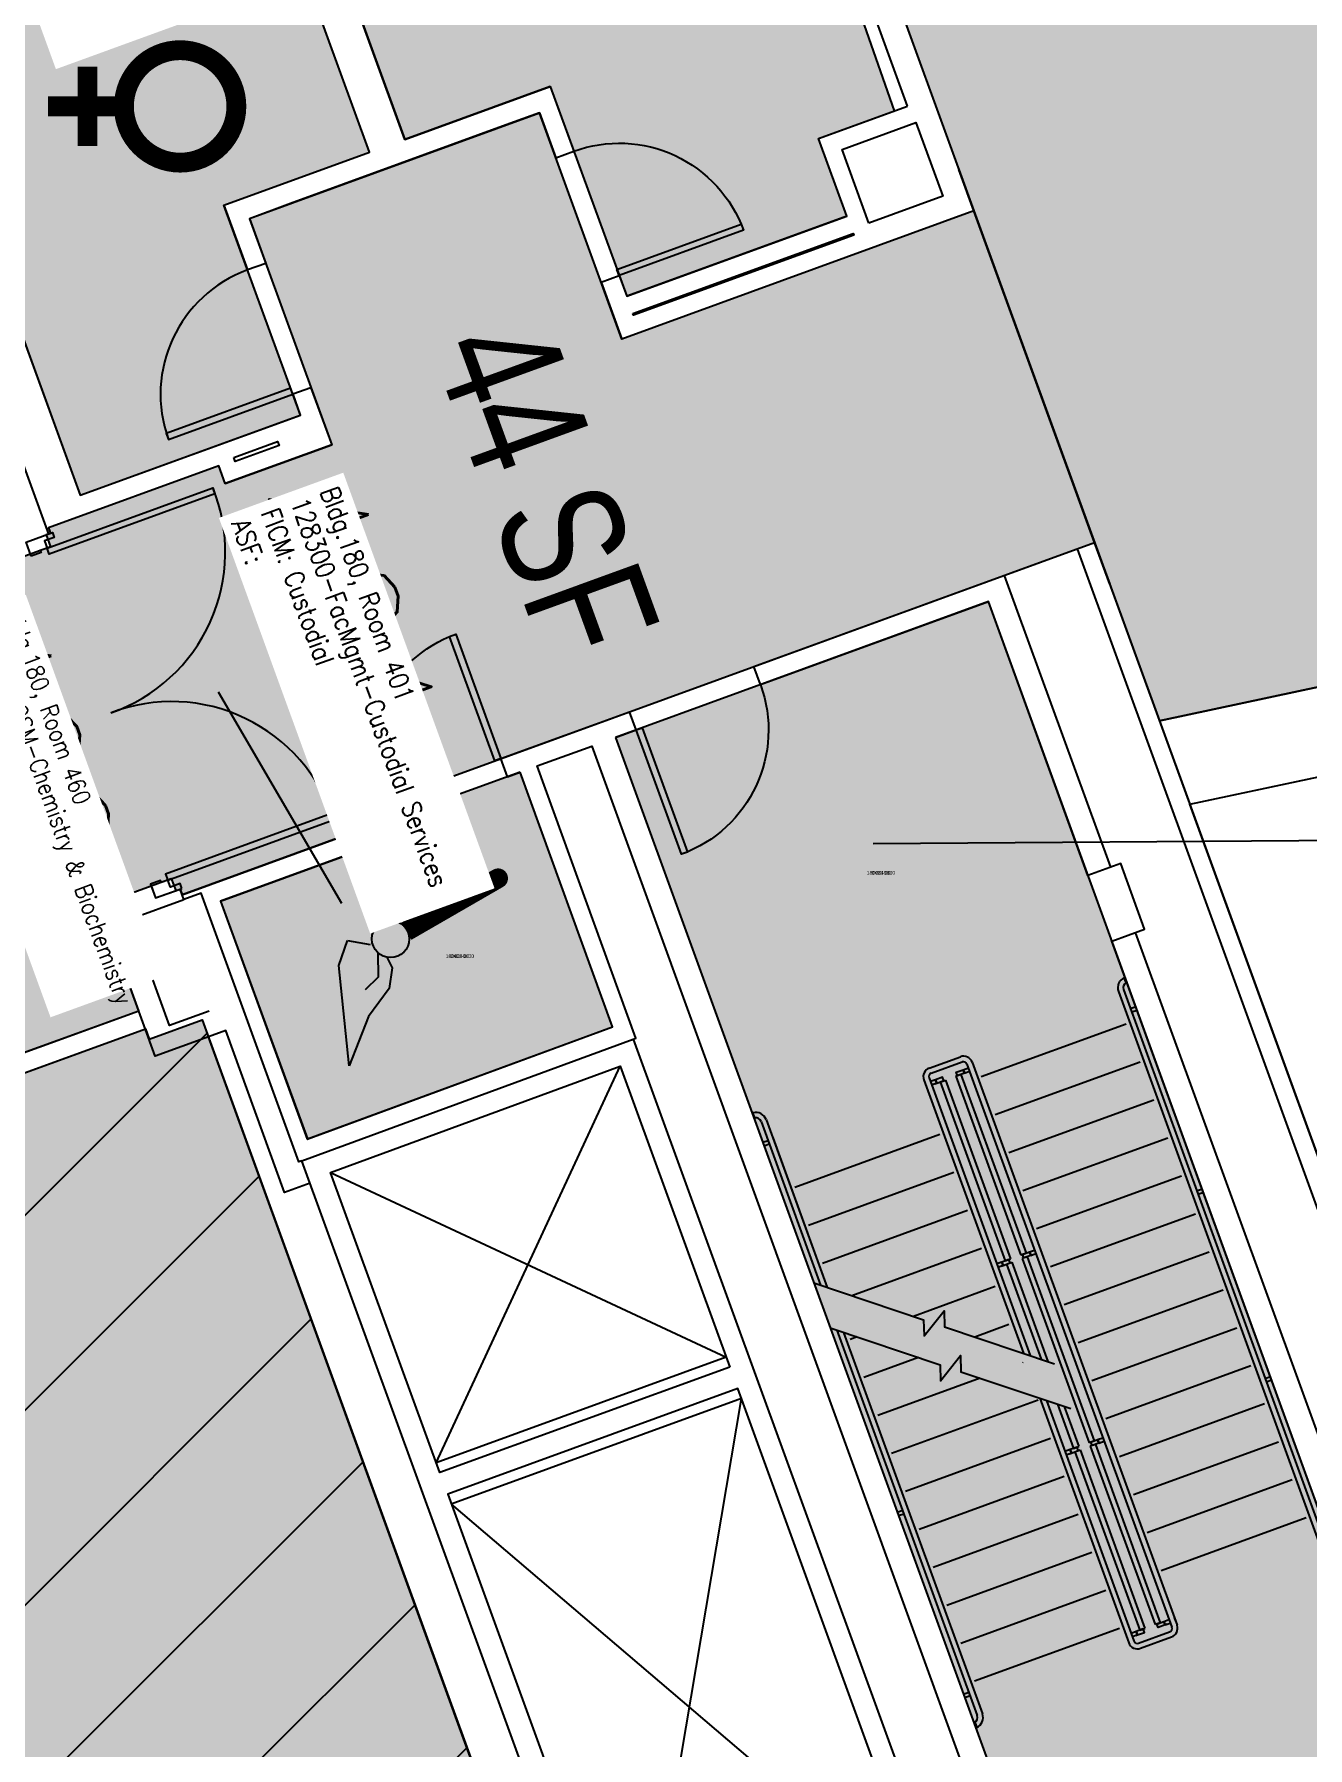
# Model space of a CAD drawing. Header units: inches. Extents: x 69211986 to 69217824, y 27675426 to 27678928.
# Drawn here: x 69214675.6 to 69215022.1, y 27677485 to 27677951.2 of the extents above; entities that cross this region are included whole.
import ezdxf
from ezdxf.enums import TextEntityAlignment as Align

# ---------------------------------------------------------------- set-up
doc = ezdxf.new("R2010")
doc.units = ezdxf.units.IN
doc.header["$LTSCALE"] = 0.25
doc.header["$MEASUREMENT"] = 0
doc.layers.get('0').update_dxf_attribs({"linetype": 'CONTINUOUS'})
for name, color, linetype in [('A-DOOR', 2, 'CONTINUOUS'), ('A-FLOR', 3, 'CONTINUOUS'), ('A-GLAZ', 1, 'CONTINUOUS'), ('A-IDEN-ICON', 4, 'CONTINUOUS'), ('A-IDEN-RNUM', 7, 'CONTINUOUS'), ('A-IDEN-SNUM', 4, 'CONTINUOUS'), ('A-IDEN-VNUM', 4, 'CONTINUOUS'), ('A-WALL', 5, 'CONTINUOUS'), ('AREA-ASSIGN', 7, 'CONTINUOUS'), ('AREA-GROSS', 1, 'CONTINUOUS'), ('AREA-TEXT', 3, 'CONTINUOUS'), ('Rooms-Capacity', 4, 'CONTINUOUS'), ('Rooms-Category-Color', 7, 'CONTINUOUS'), ('Rooms-College-Color', 7, 'CONTINUOUS'), ('Rooms-Department-Color', 7, 'CONTINUOUS'), ('Rooms-Division-Color', 7, 'CONTINUOUS'), ('Rooms-Information', 7, 'CONTINUOUS')]:
    doc.layers.add(name, color=color, linetype=linetype)
doc.styles.add('CP_AREA', font='arial.ttf', dxfattribs={"height": 15})
doc.styles.add('CP_ROOMSNUMBER', font='arial.ttf', dxfattribs={"height": 1})
doc.styles.add('ROOMVNUMBER', font='simplex.shx', dxfattribs={"width": 0.85})

# ---------------------------------------------------------------- blocks, each defined once
blk = doc.blocks.new('Z08D36')
at = {"linetype": 'Continuous', "lineweight": -3}
blk.add_lwpolyline([(-18, 0), (-16.25, 0), (-16.25, 36), (-18, 36)], close=True, dxfattribs=at)
blk.add_arc((-18, 0), 36, 0, 90)
blk = doc.blocks.new('door-30')
blk.add_lwpolyline([(0, 0), (1.75, 0), (1.75, 36), (0, 36)], close=True)
blk.add_arc((0, 0), 36, 0, 90)
blk = doc.blocks.new('CPWOMEN')
at = {"const_width": 0.015}
blk.add_lwpolyline([(-0.0375, 0, 1), (0.0475, 0, 1)], format="xyb", close=True, dxfattribs=at)
for points in [[(0.005, -0.04), (0.005, -0.1)], [(-0.025, -0.07), (0.035, -0.07)]]:
    blk.add_lwpolyline(points, dxfattribs=at)
blk = doc.blocks.new('CPCUST')
for p, q in [((0.0297, -0.0341), (0.0376, -0.0302)), ((0.0376, -0.0302), (0.0533, -0.0324)), ((0.0533, -0.0324), (0.0745, -0.0479)), ((0.0171, -0.0639), (0.02, -0.0466)), ((0.0262, -0.0408), (0.0446, -0.0406)), ((0.0446, -0.0406), (0.0543, -0.0505)), ((0.0745, -0.0479), (0.1117, -0.0625)), ((0.0358, -0.0705), (0.0171, -0.0639)), ((0.1117, -0.0625), (0.0358, -0.0705))]:
    blk.add_line(p, q)
at = {"const_width": 0.015}
blk.add_lwpolyline([(-0.03, 0.05), (0.01, -0.0193)], dxfattribs=at)
at = {"const_width": 0.0075}
blk.add_lwpolyline([(-0.0332, 0.0481, 1), (-0.0268, 0.0519, 1)], format="xyb", close=True, dxfattribs=at)
blk.add_circle((0.0158, -0.0313), 0.0141)

msp = doc.modelspace()

# ---------------------------------------------------------------- hatches: boundary and pattern name
at = {"layer": 'Rooms-Capacity'}
h = msp.add_hatch(dxfattribs=at)
h.set_pattern_fill('ANSI31', color=256, scale=300, style=0)
h.set_pattern_definition([(45, (0, 0), (-26.516504294, 26.516504294), [])])
h.paths.add_polyline_path([(69214721.27, 27677683.07), (69214823.23, 27677402.92), (69214808.79, 27677397.66), (69214819.56, 27677368.06), (69214753.96, 27677344.18), (69214751.91, 27677349.82), (69214612.48, 27677299.07), (69214614.53, 27677293.43), (69214584.64, 27677282.55), (69214582.93, 27677281.93), (69214514.92, 27677257.18), (69214513.22, 27677256.56), (69214498.19, 27677251.09), (69214487.41, 27677280.69), (69214453.58, 27677268.38), (69214464.36, 27677238.78), (69214415.49, 27677220.99), (69214413.85, 27677220.39), (69214379.61, 27677207.93), (69214377.9, 27677207.31), (69214365.34, 27677202.73), (69214251.57, 27677515.3), (69214384.42, 27677563.66), (69214373.91, 27677592.55), (69214605.77, 27677676.94), (69214616.29, 27677648.05), (69214705.8, 27677680.63), (69214706.82, 27677677.81)])
at = {"layer": 'Rooms-Category-Color', "true_color": 0xadadad}
for points in [[(69215315.72, 27678365.72), (69215160.76, 27678365.72), (69215158.12, 27678346.93), (69215098.06, 27678346.82), (69215098.06, 27678364.82), (69214987.43, 27678364.82), (69214987.43, 27678346.84), (69214843.43, 27678346.84), (69214843.43, 27678370.84), (69214741.6, 27678370.84), (69214766.93, 27678251.19), (69214800.2, 27678263.3), (69214931.28, 27677903.17), (69214981.78, 27677764.42), (69215041.28, 27677777.12), (69215045.02, 27677759.52), (69215286.35, 27677810.81), (69215282.61, 27677828.42), (69215376.51, 27677848.38), (69215381.5, 27677824.9), (69215520.63, 27677854.51), (69215499.14, 27677955.59), (69215315.72, 27677955.59), (69215315.72, 27677988.34), (69215337.22, 27677988.34), (69215337.22, 27678174.34), (69215315.72, 27678174.34)], [(69214780.05, 27678222.18), (69214687.02, 27678188.32), (69214752.69, 27678007.9), (69214809.08, 27678028.42), (69214811.21, 27678022.55), (69214748.37, 27677999.67), (69214776.42, 27677922.62), (69214816, 27677937.02), (69214836.78, 27677879.94), (69214896.69, 27677901.74), (69214888.99, 27677922.88), (69214909.66, 27677930.41), (69214808.14, 27678220.3), (69214783.94, 27678211.5)], [(69214554.66, 27678128.04), (69214616.44, 27677958.3), (69214637.11, 27677965.83), (69214688.07, 27677825.82), (69214747.98, 27677847.62), (69214727.2, 27677904.7), (69214766.78, 27677919.1), (69214738.74, 27677996.17), (69214675.9, 27677973.29), (69214673.76, 27677979.17), (69214730.14, 27677999.69), (69214664.47, 27678180.11), (69214571.44, 27678146.25), (69214575.35, 27678135.58)], [(69214715.24, 27677718.65), (69214715.79, 27677717.12), (69214762.1, 27677733.98), (69214760.35, 27677738.79), (69214964.12, 27677812.96), (69214968.23, 27677801.63), (69214964.12, 27677812.96), (69214931.28, 27677903.16), (69214927.18, 27677914.44), (69214931.28, 27677903.16), (69214835.44, 27677868.27), (69214813.03, 27677929.82), (69214803.99, 27677926.53), (69214745.26, 27677905.15), (69214734.15, 27677900.95), (69214756.5, 27677839.55), (69214727.52, 27677829), (69214725.76, 27677833.82), (69214679.45, 27677816.96), (69214680.01, 27677815.44), (69214678.83, 27677815.01), (69214680.03, 27677811.72), (69214556.7, 27677766.83), (69214546.18, 27677795.72), (69214463.49, 27677765.63), (69214474, 27677736.73), (69214231.44, 27677648.45), (69214220.93, 27677677.34), (69214048.4, 27677614.55), (69214058.92, 27677585.65), (69213859.68, 27677513.14), (69213849.16, 27677542.03), (69213693.19, 27677485.26), (69213703.71, 27677456.37), (69213431.88, 27677357.43), (69213421.37, 27677386.33), (69213338.67, 27677356.23), (69213349.19, 27677327.33), (69213062.23, 27677222.89), (69213051.71, 27677251.79), (69212967.14, 27677221), (69212977.66, 27677192.11), (69212825.84, 27677136.85), (69212858.67, 27677046.64), (69213055.25, 27677118.19), (69213065.76, 27677089.29), (69213148.46, 27677119.39), (69213137.94, 27677148.28), (69213306.5, 27677209.63), (69213317.01, 27677180.74), (69213401.59, 27677211.52), (69213391.07, 27677240.42), (69213528.85, 27677290.56), (69213539.37, 27677261.67), (69213598.92, 27677283.34), (69213638.39, 27677297.71), (69213627.87, 27677326.6), (69213900.38, 27677425.79), (69213910.9, 27677396.89), (69213995.47, 27677427.68), (69213984.95, 27677456.57), (69214141.53, 27677513.56), (69214152.05, 27677484.66), (69214348.8, 27677556.28), (69214338.28, 27677585.17), (69214610.79, 27677684.36), (69214621.31, 27677655.46), (69214704, 27677685.56), (69214693.48, 27677714.45), (69214712.86, 27677721.51), (69214714.06, 27677718.22)], [(69214833.72, 27677759.89), (69214946.1, 27677450.97), (69215047.58, 27677487.9), (69214935.2, 27677796.84)], [(69214807.75, 27677750.45), (69214767.08, 27677735.65), (69214768.83, 27677730.84), (69214726.28, 27677715.35), (69214749.88, 27677650.66), (69214832.89, 27677681.13), (69214807.75, 27677750.45)]]:
    msp.add_hatch(color=253, dxfattribs=at).paths.add_polyline_path(points)
at = {"layer": 'Rooms-Category-Color', "true_color": 0xe3f498}
msp.add_hatch(color=61, dxfattribs=at).paths.add_polyline_path([(69214721.27, 27677683.07), (69214823.23, 27677402.92), (69214808.79, 27677397.66), (69214819.56, 27677368.06), (69214753.96, 27677344.18), (69214751.91, 27677349.82), (69214612.48, 27677299.07), (69214614.53, 27677293.43), (69214584.64, 27677282.55), (69214582.93, 27677281.93), (69214514.92, 27677257.18), (69214513.22, 27677256.56), (69214498.19, 27677251.09), (69214487.41, 27677280.69), (69214453.58, 27677268.38), (69214464.36, 27677238.78), (69214415.49, 27677220.99), (69214413.85, 27677220.39), (69214379.61, 27677207.93), (69214377.9, 27677207.31), (69214365.34, 27677202.73), (69214251.57, 27677515.3), (69214384.42, 27677563.66), (69214373.91, 27677592.55), (69214605.77, 27677676.94), (69214616.29, 27677648.05), (69214705.8, 27677680.63), (69214706.82, 27677677.81)])
at = {"layer": 'Rooms-College-Color', "true_color": 0xadadad}
for points in [[(69215315.72, 27678365.72), (69215160.76, 27678365.72), (69215158.12, 27678346.93), (69215098.06, 27678346.82), (69215098.06, 27678364.82), (69214987.43, 27678364.82), (69214987.43, 27678346.84), (69214843.43, 27678346.84), (69214843.43, 27678370.84), (69214741.6, 27678370.84), (69214766.93, 27678251.19), (69214800.2, 27678263.3), (69214931.28, 27677903.17), (69214981.78, 27677764.42), (69215041.28, 27677777.12), (69215045.02, 27677759.52), (69215286.35, 27677810.81), (69215282.61, 27677828.42), (69215376.51, 27677848.38), (69215381.5, 27677824.9), (69215520.63, 27677854.51), (69215499.14, 27677955.59), (69215315.72, 27677955.59), (69215315.72, 27677988.34), (69215337.22, 27677988.34), (69215337.22, 27678174.34), (69215315.72, 27678174.34)], [(69214780.05, 27678222.18), (69214687.02, 27678188.32), (69214752.69, 27678007.9), (69214809.08, 27678028.42), (69214811.21, 27678022.55), (69214748.37, 27677999.67), (69214776.42, 27677922.62), (69214816, 27677937.02), (69214836.78, 27677879.94), (69214896.69, 27677901.74), (69214888.99, 27677922.88), (69214909.66, 27677930.41), (69214808.14, 27678220.3), (69214783.94, 27678211.5)], [(69214554.66, 27678128.04), (69214616.44, 27677958.3), (69214637.11, 27677965.83), (69214688.07, 27677825.82), (69214747.98, 27677847.62), (69214727.2, 27677904.7), (69214766.78, 27677919.1), (69214738.74, 27677996.17), (69214675.9, 27677973.29), (69214673.76, 27677979.17), (69214730.14, 27677999.69), (69214664.47, 27678180.11), (69214571.44, 27678146.25), (69214575.35, 27678135.58)], [(69214715.24, 27677718.65), (69214715.79, 27677717.12), (69214762.1, 27677733.98), (69214760.35, 27677738.79), (69214964.12, 27677812.96), (69214968.23, 27677801.63), (69214964.12, 27677812.96), (69214931.28, 27677903.16), (69214927.18, 27677914.44), (69214931.28, 27677903.16), (69214835.44, 27677868.27), (69214813.03, 27677929.82), (69214803.99, 27677926.53), (69214745.26, 27677905.15), (69214734.15, 27677900.95), (69214756.5, 27677839.55), (69214727.52, 27677829), (69214725.76, 27677833.82), (69214679.45, 27677816.96), (69214680.01, 27677815.44), (69214678.83, 27677815.01), (69214680.03, 27677811.72), (69214556.7, 27677766.83), (69214546.18, 27677795.72), (69214463.49, 27677765.63), (69214474, 27677736.73), (69214231.44, 27677648.45), (69214220.93, 27677677.34), (69214048.4, 27677614.55), (69214058.92, 27677585.65), (69213859.68, 27677513.14), (69213849.16, 27677542.03), (69213693.19, 27677485.26), (69213703.71, 27677456.37), (69213431.88, 27677357.43), (69213421.37, 27677386.33), (69213338.67, 27677356.23), (69213349.19, 27677327.33), (69213062.23, 27677222.89), (69213051.71, 27677251.79), (69212967.14, 27677221), (69212977.66, 27677192.11), (69212825.84, 27677136.85), (69212858.67, 27677046.64), (69213055.25, 27677118.19), (69213065.76, 27677089.29), (69213148.46, 27677119.39), (69213137.94, 27677148.28), (69213306.5, 27677209.63), (69213317.01, 27677180.74), (69213401.59, 27677211.52), (69213391.07, 27677240.42), (69213528.85, 27677290.56), (69213539.37, 27677261.67), (69213598.92, 27677283.34), (69213638.39, 27677297.71), (69213627.87, 27677326.6), (69213900.38, 27677425.79), (69213910.9, 27677396.89), (69213995.47, 27677427.68), (69213984.95, 27677456.57), (69214141.53, 27677513.56), (69214152.05, 27677484.66), (69214348.8, 27677556.28), (69214338.28, 27677585.17), (69214610.79, 27677684.36), (69214621.31, 27677655.46), (69214704, 27677685.56), (69214693.48, 27677714.45), (69214712.86, 27677721.51), (69214714.06, 27677718.22)], [(69214833.72, 27677759.89), (69214946.1, 27677450.97), (69215047.58, 27677487.9), (69214935.2, 27677796.84)], [(69214807.75, 27677750.45), (69214767.08, 27677735.65), (69214768.83, 27677730.84), (69214726.28, 27677715.35), (69214749.88, 27677650.66), (69214832.89, 27677681.13), (69214807.75, 27677750.45)]]:
    msp.add_hatch(color=253, dxfattribs=at).paths.add_polyline_path(points)
at = {"layer": 'Rooms-College-Color', "true_color": 0xffe090}
msp.add_hatch(color=41, dxfattribs=at).paths.add_polyline_path([(69214721.27, 27677683.07), (69214823.23, 27677402.92), (69214808.79, 27677397.66), (69214819.56, 27677368.06), (69214753.96, 27677344.18), (69214751.91, 27677349.82), (69214612.48, 27677299.07), (69214614.53, 27677293.43), (69214584.64, 27677282.55), (69214582.93, 27677281.93), (69214514.92, 27677257.18), (69214513.22, 27677256.56), (69214498.19, 27677251.09), (69214487.41, 27677280.69), (69214453.58, 27677268.38), (69214464.36, 27677238.78), (69214415.49, 27677220.99), (69214413.85, 27677220.39), (69214379.61, 27677207.93), (69214377.9, 27677207.31), (69214365.34, 27677202.73), (69214251.57, 27677515.3), (69214384.42, 27677563.66), (69214373.91, 27677592.55), (69214605.77, 27677676.94), (69214616.29, 27677648.05), (69214705.8, 27677680.63), (69214706.82, 27677677.81)])
at = {"layer": 'Rooms-Department-Color', "true_color": 0xacacac}
for points in [[(69215315.72, 27678365.72), (69215160.76, 27678365.72), (69215158.12, 27678346.93), (69215098.06, 27678346.82), (69215098.06, 27678364.82), (69214987.43, 27678364.82), (69214987.43, 27678346.84), (69214843.43, 27678346.84), (69214843.43, 27678370.84), (69214741.6, 27678370.84), (69214766.93, 27678251.19), (69214800.2, 27678263.3), (69214931.28, 27677903.17), (69214981.78, 27677764.42), (69215041.28, 27677777.12), (69215045.02, 27677759.52), (69215286.35, 27677810.81), (69215282.61, 27677828.42), (69215376.51, 27677848.38), (69215381.5, 27677824.9), (69215520.63, 27677854.51), (69215499.14, 27677955.59), (69215315.72, 27677955.59), (69215315.72, 27677988.34), (69215337.22, 27677988.34), (69215337.22, 27678174.34), (69215315.72, 27678174.34)], [(69214780.05, 27678222.18), (69214687.02, 27678188.32), (69214752.69, 27678007.9), (69214809.08, 27678028.42), (69214811.21, 27678022.55), (69214748.37, 27677999.67), (69214776.42, 27677922.62), (69214816, 27677937.02), (69214836.78, 27677879.94), (69214896.69, 27677901.74), (69214888.99, 27677922.88), (69214909.66, 27677930.41), (69214808.14, 27678220.3), (69214783.94, 27678211.5)], [(69214554.66, 27678128.04), (69214616.44, 27677958.3), (69214637.11, 27677965.83), (69214688.07, 27677825.82), (69214747.98, 27677847.62), (69214727.2, 27677904.7), (69214766.78, 27677919.1), (69214738.74, 27677996.17), (69214675.9, 27677973.29), (69214673.76, 27677979.17), (69214730.14, 27677999.69), (69214664.47, 27678180.11), (69214571.44, 27678146.25), (69214575.35, 27678135.58)], [(69214715.24, 27677718.65), (69214715.79, 27677717.12), (69214762.1, 27677733.98), (69214760.35, 27677738.79), (69214964.12, 27677812.96), (69214968.23, 27677801.63), (69214964.12, 27677812.96), (69214931.28, 27677903.16), (69214927.18, 27677914.44), (69214931.28, 27677903.16), (69214835.44, 27677868.27), (69214813.03, 27677929.82), (69214803.99, 27677926.53), (69214745.26, 27677905.15), (69214734.15, 27677900.95), (69214756.5, 27677839.55), (69214727.52, 27677829), (69214725.76, 27677833.82), (69214679.45, 27677816.96), (69214680.01, 27677815.44), (69214678.83, 27677815.01), (69214680.03, 27677811.72), (69214556.7, 27677766.83), (69214546.18, 27677795.72), (69214463.49, 27677765.63), (69214474, 27677736.73), (69214231.44, 27677648.45), (69214220.93, 27677677.34), (69214048.4, 27677614.55), (69214058.92, 27677585.65), (69213859.68, 27677513.14), (69213849.16, 27677542.03), (69213693.19, 27677485.26), (69213703.71, 27677456.37), (69213431.88, 27677357.43), (69213421.37, 27677386.33), (69213338.67, 27677356.23), (69213349.19, 27677327.33), (69213062.23, 27677222.89), (69213051.71, 27677251.79), (69212967.14, 27677221), (69212977.66, 27677192.11), (69212825.84, 27677136.85), (69212858.67, 27677046.64), (69213055.25, 27677118.19), (69213065.76, 27677089.29), (69213148.46, 27677119.39), (69213137.94, 27677148.28), (69213306.5, 27677209.63), (69213317.01, 27677180.74), (69213401.59, 27677211.52), (69213391.07, 27677240.42), (69213528.85, 27677290.56), (69213539.37, 27677261.67), (69213598.92, 27677283.34), (69213638.39, 27677297.71), (69213627.87, 27677326.6), (69213900.38, 27677425.79), (69213910.9, 27677396.89), (69213995.47, 27677427.68), (69213984.95, 27677456.57), (69214141.53, 27677513.56), (69214152.05, 27677484.66), (69214348.8, 27677556.28), (69214338.28, 27677585.17), (69214610.79, 27677684.36), (69214621.31, 27677655.46), (69214704, 27677685.56), (69214693.48, 27677714.45), (69214712.86, 27677721.51), (69214714.06, 27677718.22)], [(69214833.72, 27677759.89), (69214946.1, 27677450.97), (69215047.58, 27677487.9), (69214935.2, 27677796.84)], [(69214807.75, 27677750.45), (69214767.08, 27677735.65), (69214768.83, 27677730.84), (69214726.28, 27677715.35), (69214749.88, 27677650.66), (69214832.89, 27677681.13), (69214807.75, 27677750.45)]]:
    msp.add_hatch(color=253, dxfattribs=at).paths.add_polyline_path(points)
at = {"layer": 'Rooms-Department-Color', "true_color": 0xffe090}
msp.add_hatch(color=41, dxfattribs=at).paths.add_polyline_path([(69214721.27, 27677683.07), (69214823.23, 27677402.92), (69214808.79, 27677397.66), (69214819.56, 27677368.06), (69214753.96, 27677344.18), (69214751.91, 27677349.82), (69214612.48, 27677299.07), (69214614.53, 27677293.43), (69214584.64, 27677282.55), (69214582.93, 27677281.93), (69214514.92, 27677257.18), (69214513.22, 27677256.56), (69214498.19, 27677251.09), (69214487.41, 27677280.69), (69214453.58, 27677268.38), (69214464.36, 27677238.78), (69214415.49, 27677220.99), (69214413.85, 27677220.39), (69214379.61, 27677207.93), (69214377.9, 27677207.31), (69214365.34, 27677202.73), (69214251.57, 27677515.3), (69214384.42, 27677563.66), (69214373.91, 27677592.55), (69214605.77, 27677676.94), (69214616.29, 27677648.05), (69214705.8, 27677680.63), (69214706.82, 27677677.81)])
at = {"layer": 'Rooms-Division-Color', "true_color": 0xadadad}
for points in [[(69215315.72, 27678365.72), (69215160.76, 27678365.72), (69215158.12, 27678346.93), (69215098.06, 27678346.82), (69215098.06, 27678364.82), (69214987.43, 27678364.82), (69214987.43, 27678346.84), (69214843.43, 27678346.84), (69214843.43, 27678370.84), (69214741.6, 27678370.84), (69214766.93, 27678251.19), (69214800.2, 27678263.3), (69214931.28, 27677903.17), (69214981.78, 27677764.42), (69215041.28, 27677777.12), (69215045.02, 27677759.52), (69215286.35, 27677810.81), (69215282.61, 27677828.42), (69215376.51, 27677848.38), (69215381.5, 27677824.9), (69215520.63, 27677854.51), (69215499.14, 27677955.59), (69215315.72, 27677955.59), (69215315.72, 27677988.34), (69215337.22, 27677988.34), (69215337.22, 27678174.34), (69215315.72, 27678174.34)], [(69214780.05, 27678222.18), (69214687.02, 27678188.32), (69214752.69, 27678007.9), (69214809.08, 27678028.42), (69214811.21, 27678022.55), (69214748.37, 27677999.67), (69214776.42, 27677922.62), (69214816, 27677937.02), (69214836.78, 27677879.94), (69214896.69, 27677901.74), (69214888.99, 27677922.88), (69214909.66, 27677930.41), (69214808.14, 27678220.3), (69214783.94, 27678211.5)], [(69214554.66, 27678128.04), (69214616.44, 27677958.3), (69214637.11, 27677965.83), (69214688.07, 27677825.82), (69214747.98, 27677847.62), (69214727.2, 27677904.7), (69214766.78, 27677919.1), (69214738.74, 27677996.17), (69214675.9, 27677973.29), (69214673.76, 27677979.17), (69214730.14, 27677999.69), (69214664.47, 27678180.11), (69214571.44, 27678146.25), (69214575.35, 27678135.58)], [(69214715.24, 27677718.65), (69214715.79, 27677717.12), (69214762.1, 27677733.98), (69214760.35, 27677738.79), (69214964.12, 27677812.96), (69214968.23, 27677801.63), (69214964.12, 27677812.96), (69214931.28, 27677903.16), (69214927.18, 27677914.44), (69214931.28, 27677903.16), (69214835.44, 27677868.27), (69214813.03, 27677929.82), (69214803.99, 27677926.53), (69214745.26, 27677905.15), (69214734.15, 27677900.95), (69214756.5, 27677839.55), (69214727.52, 27677829), (69214725.76, 27677833.82), (69214679.45, 27677816.96), (69214680.01, 27677815.44), (69214678.83, 27677815.01), (69214680.03, 27677811.72), (69214556.7, 27677766.83), (69214546.18, 27677795.72), (69214463.49, 27677765.63), (69214474, 27677736.73), (69214231.44, 27677648.45), (69214220.93, 27677677.34), (69214048.4, 27677614.55), (69214058.92, 27677585.65), (69213859.68, 27677513.14), (69213849.16, 27677542.03), (69213693.19, 27677485.26), (69213703.71, 27677456.37), (69213431.88, 27677357.43), (69213421.37, 27677386.33), (69213338.67, 27677356.23), (69213349.19, 27677327.33), (69213062.23, 27677222.89), (69213051.71, 27677251.79), (69212967.14, 27677221), (69212977.66, 27677192.11), (69212825.84, 27677136.85), (69212858.67, 27677046.64), (69213055.25, 27677118.19), (69213065.76, 27677089.29), (69213148.46, 27677119.39), (69213137.94, 27677148.28), (69213306.5, 27677209.63), (69213317.01, 27677180.74), (69213401.59, 27677211.52), (69213391.07, 27677240.42), (69213528.85, 27677290.56), (69213539.37, 27677261.67), (69213598.92, 27677283.34), (69213638.39, 27677297.71), (69213627.87, 27677326.6), (69213900.38, 27677425.79), (69213910.9, 27677396.89), (69213995.47, 27677427.68), (69213984.95, 27677456.57), (69214141.53, 27677513.56), (69214152.05, 27677484.66), (69214348.8, 27677556.28), (69214338.28, 27677585.17), (69214610.79, 27677684.36), (69214621.31, 27677655.46), (69214704, 27677685.56), (69214693.48, 27677714.45), (69214712.86, 27677721.51), (69214714.06, 27677718.22)], [(69214833.72, 27677759.89), (69214946.1, 27677450.97), (69215047.58, 27677487.9), (69214935.2, 27677796.84)], [(69214807.75, 27677750.45), (69214767.08, 27677735.65), (69214768.83, 27677730.84), (69214726.28, 27677715.35), (69214749.88, 27677650.66), (69214832.89, 27677681.13), (69214807.75, 27677750.45)]]:
    msp.add_hatch(color=253, dxfattribs=at).paths.add_polyline_path(points)
at = {"layer": 'Rooms-Division-Color', "true_color": 0xffe090}
msp.add_hatch(color=41, dxfattribs=at).paths.add_polyline_path([(69214721.27, 27677683.07), (69214823.23, 27677402.92), (69214808.79, 27677397.66), (69214819.56, 27677368.06), (69214753.96, 27677344.18), (69214751.91, 27677349.82), (69214612.48, 27677299.07), (69214614.53, 27677293.43), (69214584.64, 27677282.55), (69214582.93, 27677281.93), (69214514.92, 27677257.18), (69214513.22, 27677256.56), (69214498.19, 27677251.09), (69214487.41, 27677280.69), (69214453.58, 27677268.38), (69214464.36, 27677238.78), (69214415.49, 27677220.99), (69214413.85, 27677220.39), (69214379.61, 27677207.93), (69214377.9, 27677207.31), (69214365.34, 27677202.73), (69214251.57, 27677515.3), (69214384.42, 27677563.66), (69214373.91, 27677592.55), (69214605.77, 27677676.94), (69214616.29, 27677648.05), (69214705.8, 27677680.63), (69214706.82, 27677677.81)])

# ---------------------------------------------------------------- linework, layer by layer
at = {"layer": 'A-DOOR'}
for points in [[(69214724.74, 27677826.2), (69214679.64, 27677809.78), (69214679.04, 27677811.42), (69214724.15, 27677827.84)], [(69214674.74, 27677809.26), (69214673.37, 27677813.02), (69214680.54, 27677815.63), (69214681.01, 27677814.33), (69214678.33, 27677813.36), (69214679.04, 27677811.42), (69214677.22, 27677810.76), (69214677.41, 27677810.23)], [(69214756.42, 27677739.16), (69214711.32, 27677722.74), (69214711.92, 27677721.1), (69214757.02, 27677737.51)], [(69214715.76, 27677718.84), (69214715.29, 27677720.13), (69214712.62, 27677719.16), (69214711.92, 27677721.1), (69214710.1, 27677720.43), (69214709.9, 27677720.96), (69214707.23, 27677719.99), (69214708.6, 27677716.23)]]:
    msp.add_lwpolyline(points, close=True, dxfattribs=at)
for centre, start, end in [((69214681.28, 27677810.35), 289.1224, 22.196), ((69214712.95, 27677723.36), 17.803, 110.8776)]:
    msp.add_arc(centre, 46.29, start, end, dxfattribs=at)
at = {"layer": 'A-FLOR'}
for p, q in [((69214972.01, 27677691.32), (69215030.84, 27677529.68)), ((69214972.68, 27677693.13), (69214972.16, 27677694.55)), ((69214970.6, 27677690.81), (69215029.43, 27677529.16)), ((69214933.27, 27677667.64), (69214972.73, 27677682.01)), ((69214975.31, 27677686.58), (69214973.92, 27677686.08)), ((69214975.65, 27677685.64), (69214974.26, 27677685.14)), ((69214919.13, 27677669.95), (69214927.59, 27677673.02)), ((69214784.95, 27677562.58), (69214835, 27677670.43)), ((69214919.64, 27677668.54), (69214928.1, 27677671.61)), ((69214927.74, 27677668.21), (69214926.33, 27677667.7)), ((69214927.74, 27677668.21), (69214945.44, 27677619.57)), ((69214928.34, 27677669.5), (69214929.75, 27677670.01)), ((69214928.68, 27677668.56), (69214930.09, 27677669.07)), ((69214929.38, 27677671.02), (69214985.13, 27677517.85)), ((69214930.79, 27677671.53), (69214986.54, 27677518.36)), ((69214937.03, 27677657.31), (69214976.5, 27677671.67)), ((69214917.64, 27677666.74), (69214944.72, 27677592.34)), ((69214919.05, 27677667.26), (69214946.53, 27677591.73)), ((69214920.83, 27677666.76), (69214919.42, 27677666.25)), ((69214921.17, 27677665.82), (69214919.76, 27677665.31)), ((69214922.11, 27677666.17), (69214923.52, 27677666.68)), ((69214922.11, 27677666.17), (69214939.81, 27677617.52)), ((69214923.52, 27677666.68), (69214941.22, 27677618.04)), ((69214926.33, 27677667.7), (69214944.03, 27677619.06)), ((69214940.8, 27677646.97), (69214980.26, 27677661.33)), ((69214871.66, 27677656.36), (69214871.15, 27677657.78)), ((69214873.34, 27677655.41), (69214889.55, 27677610.87)), ((69214874.75, 27677655.92), (69214891.37, 27677610.25)), ((69214875.24, 27677650.18), (69214873.82, 27677649.66)), ((69214876.54, 27677651.02), (69214891.37, 27677610.25)), ((69214922, 27677651.84), (69214882.53, 27677637.47)), ((69214944.56, 27677636.63), (69214984.02, 27677651)), ((69214875.59, 27677649.24), (69214874.16, 27677648.72)), ((69214756.22, 27677641.51), (69214863.87, 27677591.3)), ((69214925.76, 27677641.5), (69214886.29, 27677627.13)), ((69214948.32, 27677626.3), (69214987.78, 27677640.66)), ((69214993.35, 27677637), (69214991.94, 27677636.49)), ((69214993.7, 27677636.06), (69214992.29, 27677635.55)), ((69214929.52, 27677631.16), (69214890.06, 27677616.8)), ((69214952.08, 27677615.96), (69214991.55, 27677630.32)), ((69214933.29, 27677620.83), (69214898.07, 27677608.01)), ((69214938.87, 27677617.18), (69214937.46, 27677616.67)), ((69214939.81, 27677617.52), (69214941.22, 27677618.04)), ((69214940.15, 27677616.58), (69214941.56, 27677617.1)), ((69214941.56, 27677617.1), (69214951.38, 27677590.1)), ((69214945.44, 27677619.57), (69214944.03, 27677619.06)), ((69214945.78, 27677618.63), (69214944.37, 27677618.12)), ((69214944.37, 27677618.12), (69214962.59, 27677568)), ((69214945.78, 27677618.63), (69214964, 27677568.51)), ((69214946.38, 27677619.91), (69214947.79, 27677620.43)), ((69214946.72, 27677618.97), (69214948.13, 27677619.49)), ((69214955.84, 27677605.62), (69214995.31, 27677619.99)), ((69214939.21, 27677616.24), (69214937.8, 27677615.73)), ((69214940.15, 27677616.58), (69214949.57, 27677590.71)), ((69214937.05, 27677610.49), (69214914.8, 27677602.39)), ((69214959.61, 27677595.29), (69214999.07, 27677609.65)), ((69214894, 27677598.65), (69214932.17, 27677493.77)), ((69214940.81, 27677600.15), (69214931.52, 27677596.77)), ((69214963.37, 27677584.95), (69215002.83, 27677599.31)), ((69214895.82, 27677598.04), (69214933.58, 27677494.28)), ((69214895.82, 27677598.04), (69214933.58, 27677494.28)), ((69214899.47, 27677596.81), (69214897.58, 27677596.12)), ((69214916.2, 27677591.19), (69214901.34, 27677585.79)), ((69214944.57, 27677589.82), (69214944.49, 27677589.79)), ((69214967.13, 27677574.61), (69215006.59, 27677588.98)), ((69214932.93, 27677585.58), (69214905.1, 27677575.45)), ((69215011.92, 27677585.94), (69215010.51, 27677585.43)), ((69215012.26, 27677585), (69215010.85, 27677584.49)), ((69214839.7, 27677412.11), (69214867.98, 27677580.03)), ((69214948.72, 27677579.62), (69214908.87, 27677565.11)), ((69214949.16, 27677580.13), (69214973.39, 27677513.57)), ((69214950.98, 27677579.52), (69214974.8, 27677514.09)), ((69214954.01, 27677578.5), (69214958.39, 27677566.47)), ((69214955.83, 27677577.89), (69214959.8, 27677566.98)), ((69214970.89, 27677564.28), (69215010.36, 27677578.64)), ((69214952.1, 27677569.14), (69214912.63, 27677554.78)), ((69214957.45, 27677566.13), (69214956.04, 27677565.61)), ((69214958.39, 27677566.47), (69214959.8, 27677566.98)), ((69214958.73, 27677565.53), (69214960.14, 27677566.04)), ((69214958.73, 27677565.53), (69214976.4, 27677517)), ((69214960.14, 27677566.04), (69214977.81, 27677517.51)), ((69214964, 27677568.51), (69214962.59, 27677568)), ((69214964.35, 27677567.57), (69214962.94, 27677567.06)), ((69214962.94, 27677567.06), (69214980.58, 27677518.52)), ((69214964.35, 27677567.57), (69214981.99, 27677519.04)), ((69214964.94, 27677568.85), (69214966.35, 27677569.36)), ((69214965.29, 27677567.91), (69214966.7, 27677568.42)), ((69214974.66, 27677553.94), (69215014.12, 27677568.3)), ((69214957.79, 27677565.19), (69214956.38, 27677564.67)), ((69214955.86, 27677558.81), (69214916.39, 27677544.44)), ((69214978.42, 27677543.6), (69215017.88, 27677557.97)), ((69214789.05, 27677551.3), (69214918.64, 27677440.84)), ((69214911.84, 27677549.53), (69214910.43, 27677549.02)), ((69214912.18, 27677548.59), (69214910.77, 27677548.08)), ((69214959.62, 27677548.47), (69214920.15, 27677534.1)), ((69214982.18, 27677533.27), (69215021.64, 27677547.63)), ((69214963.38, 27677538.13), (69214923.92, 27677523.77)), ((69214967.15, 27677527.8), (69214927.68, 27677513.43)), ((69214981.99, 27677519.04), (69214980.58, 27677518.52)), ((69214982.93, 27677519.38), (69214984.34, 27677519.89)), ((69214983.27, 27677518.44), (69214984.68, 27677518.95)), ((69214970.91, 27677517.46), (69214931.44, 27677503.1)), ((69214975.46, 27677516.66), (69214974.05, 27677516.14)), ((69214975.8, 27677515.72), (69214974.39, 27677515.2)), ((69214976.08, 27677513.49), (69214984.53, 27677516.57)), ((69214976.4, 27677517), (69214977.81, 27677517.51)), ((69214976.59, 27677512.08), (69214985.05, 27677515.16)), ((69214929.88, 27677500.08), (69214928.43, 27677499.55)), ((69214930.22, 27677499.14), (69214928.77, 27677498.61)), ((69214931.5, 27677491.95), (69214932.02, 27677490.54))]:
    msp.add_line(p, q, dxfattribs=at)
at = {"layer": 'A-FLOR', "elevation": 0}
for points in [[(69214928.34, 27677669.5), (69214928.68, 27677668.56), (69214926.8, 27677667.87), (69214926.46, 27677668.81)], [(69214946.38, 27677619.91), (69214946.72, 27677618.97), (69214944.84, 27677618.29), (69214944.5, 27677619.23)], [(69214964.94, 27677568.85), (69214965.29, 27677567.91), (69214963.41, 27677567.23), (69214963.06, 27677568.17)], [(69214982.93, 27677519.38), (69214983.27, 27677518.44), (69214981.39, 27677517.75), (69214981.05, 27677518.69)]]:
    msp.add_lwpolyline(points, close=True, dxfattribs=at)
for points in [[(69214929.15, 27677668.73), (69214928.68, 27677668.56), (69214928.34, 27677669.5), (69214928.81, 27677669.67)], [(69214947.19, 27677619.14), (69214946.72, 27677618.97), (69214946.38, 27677619.91), (69214946.85, 27677620.08)], [(69214965.75, 27677568.08), (69214965.29, 27677567.91), (69214964.94, 27677568.85), (69214965.41, 27677569.02)], [(69214983.74, 27677518.61), (69214983.27, 27677518.44), (69214982.93, 27677519.38), (69214983.4, 27677519.55)]]:
    msp.add_lwpolyline(points, dxfattribs=at)
at = {"layer": 'A-FLOR'}
for points in [[(69214920.7, 27677665.65), (69214921.17, 27677665.82), (69214920.83, 27677666.76), (69214920.36, 27677666.59)], [(69214938.74, 27677616.07), (69214939.21, 27677616.24), (69214938.87, 27677617.18), (69214938.4, 27677617.01)], [(69214887.71, 27677611.49), (69214917.59, 27677601.45), (69214917.7, 27677597.07), (69214923.17, 27677603.92), (69214923.28, 27677599.54), (69214953.16, 27677589.51)], [(69214892.15, 27677599.27), (69214922.04, 27677589.23), (69214922.15, 27677584.85), (69214927.62, 27677591.71), (69214927.73, 27677587.32), (69214957.6, 27677577.29)], [(69214863.87, 27677591.3), (69214863.87, 27677591.3), (69214784.95, 27677562.58)], [(69214867.98, 27677580.03), (69214867.98, 27677580.03), (69214789.05, 27677551.3)], [(69214957.32, 27677565.01), (69214957.79, 27677565.19), (69214957.45, 27677566.13), (69214956.98, 27677565.95)], [(69214985.79, 27677520.42), (69214986.13, 27677519.48)], [(69214975.33, 27677515.55), (69214975.8, 27677515.72), (69214975.46, 27677516.66), (69214974.99, 27677516.49)]]:
    msp.add_lwpolyline(points, dxfattribs=at)
for points in [[(69214920.83, 27677666.76), (69214921.17, 27677665.82), (69214923.05, 27677666.51), (69214922.71, 27677667.45)], [(69214938.87, 27677617.18), (69214939.21, 27677616.24), (69214941.09, 27677616.93), (69214940.75, 27677617.87)], [(69214957.45, 27677566.13), (69214957.79, 27677565.19), (69214959.67, 27677565.87), (69214959.33, 27677566.81)], [(69214975.46, 27677516.66), (69214975.8, 27677515.72), (69214977.68, 27677516.4), (69214977.34, 27677517.34)]]:
    msp.add_lwpolyline(points, close=True, dxfattribs=at)
for centre, radius, start, end in [((69214973.42, 27677691.83, 0), 3, 114.78, 200), ((69214973.42, 27677691.83, 0), 1.5, 119.5938, 200), ((69214928.44, 27677670.68), 2.5, 20, 110), ((69214919.99, 27677667.6), 2.5, 110, 200), ((69214919.99, 27677667.6), 1, 110, 200), ((69214928.44, 27677670.68), 1, 20, 110), ((69214871.93, 27677654.89, 0), 3, 20, 105.22), ((69214871.93, 27677654.89, 0), 1.5, 20, 100.4062), ((69214984.19, 27677517.51), 1, 290, 20), ((69214984.19, 27677517.51), 2.5, 290, 20), ((69214975.74, 27677514.43), 2.5, 200, 290), ((69214975.74, 27677514.43), 1, 200, 290), ((69214930.76, 27677493.26, 0), 1.5, 299.5938, 20), ((69214930.76, 27677493.26, 0), 3, 294.78, 20)]:
    msp.add_arc(centre, radius, start, end, dxfattribs=at)
at = {"layer": 'A-GLAZ'}
for points in [[(69214616.53, 27677925.88), (69214614.82, 27677930.58), (69214620.93, 27677932.8), (69214628.57, 27677911.8), (69214642.43, 27677916.84), (69214679.42, 27677815.22)], [(69214822.81, 27677356.21), (69214909.86, 27677387.89), (69214907.47, 27677394.47), (69214958.21, 27677412.94), (69214946.92, 27677443.95), (69215051.57, 27677482.04), (69215065.25, 27677444.45), (69215089.68, 27677453.34), (69214959.42, 27677811.25)], [(69214939.5, 27677804), (69214968.4, 27677724.59)], [(69214723.2, 27677685.42), (69214712.4, 27677681.49), (69214701.81, 27677710.57), (69214716.26, 27677715.83), (69214715.79, 27677717.12)], [(69214748.39, 27677644.75), (69214747.56, 27677644.45), (69214720.96, 27677717.54), (69214716.26, 27677715.83)], [(69214750.61, 27677638.64), (69214743.68, 27677636.12), (69214727.66, 27677680.13), (69214722.96, 27677678.42)]]:
    msp.add_lwpolyline(points, dxfattribs=at)
for points in [[(69214902.71, 27677899.82), (69214895.4, 27677919.9), (69214915.48, 27677927.21), (69214922.79, 27677907.13)], [(69214838.49, 27677875.23), (69214898.4, 27677897.04), (69214898.56, 27677896.58), (69214838.66, 27677874.77)], [(69214729.85, 27677836.1), (69214741.8, 27677840.45), (69214742.23, 27677839.28), (69214730.28, 27677834.93)], [(69214748.39, 27677644.75), (69214838.55, 27677677.84), (69214926.3, 27677436.97), (69214835.97, 27677404.09)]]:
    msp.add_lwpolyline(points, close=True, dxfattribs=at)
at = {"layer": 'A-GLAZ', "elevation": 0}
msp.add_lwpolyline([(69214838.55, 27677677.84), (69214839.3, 27677678.12), (69214812.45, 27677752.17), (69214827.26, 27677757.54), (69214941.99, 27677442.15), (69215056.4, 27677483.79), (69214975.25, 27677706.86)], dxfattribs=at)
at = {"layer": 'A-IDEN-VNUM'}
for p, q in [((69214725.62, 27677772.33), (69214759.17, 27677714.8)), ((69215079.82, 27677732.24), (69214903.88, 27677730.93))]:
    msp.add_line(p, q, dxfattribs=at)
at = {"layer": 'A-WALL'}
for p, q in [((69214913.19, 27677931.69), (69214808.14, 27678220.31)), ((69214637.11, 27677965.83), (69214688.07, 27677825.82)), ((69214816, 27677937.02), (69214822.41, 27677919.4)), ((69214734.1, 27677901.09), (69214813.03, 27677929.82)), ((69214813.03, 27677929.82), (69214817.48, 27677917.6)), ((69214813.03, 27677929.82), (69214817.48, 27677917.6)), ((69214817.48, 27677917.6), (69214822.41, 27677919.4)), ((69214727.2, 27677904.7), (69214733.61, 27677887.08)), ((69214734.1, 27677901.09), (69214738.55, 27677888.87)), ((69214734.1, 27677901.09), (69214738.55, 27677888.87)), ((69214896.69, 27677901.74), (69214836.78, 27677879.93)), ((69214738.55, 27677888.87), (69214733.61, 27677887.08)), ((69214829.79, 27677883.77), (69214834.73, 27677885.57)), ((69214829.79, 27677883.77), (69214835.43, 27677868.28)), ((69214834.73, 27677885.57), (69214836.78, 27677879.93)), ((69214832.27, 27677876.97), (69214835.43, 27677868.27)), ((69214750.86, 27677855.04), (69214745.93, 27677853.25)), ((69214750.86, 27677855.04), (69214756.5, 27677839.55)), ((69214745.93, 27677853.25), (69214747.97, 27677847.62)), ((69214688.07, 27677825.82), (69214747.97, 27677847.62)), ((69214727.52, 27677829), (69214756.5, 27677839.55)), ((69214871.38, 27677779.2), (69214964.12, 27677812.96)), ((69214873.18, 27677774.27), (69214935.2, 27677796.84)), ((69214962.29, 27677722.37), (69214935.2, 27677796.84)), ((69214873.18, 27677774.26), (69214871.39, 27677779.18)), ((69214802.57, 27677754.16), (69214837.55, 27677766.89)), ((69214839.36, 27677761.94), (69214837.56, 27677766.88)), ((69214833.71, 27677759.91), (69214839.35, 27677761.96)), ((69214804.36, 27677749.22), (69214802.57, 27677754.16)), ((69214804.36, 27677749.22), (69214807.75, 27677750.45)), ((69214832.89, 27677681.13), (69214807.75, 27677750.45)), ((69214760.35, 27677738.79), (69214768.58, 27677741.79)), ((69214770.53, 27677736.91), (69214768.74, 27677741.84)), ((69214770.53, 27677736.91), (69214767.08, 27677735.65)), ((69214767.08, 27677735.65), (69214768.83, 27677730.84)), ((69214726.28, 27677715.35), (69214768.83, 27677730.84)), ((69214726.28, 27677715.35), (69214749.84, 27677650.64)), ((69214660.77, 27677669.83), (69214704, 27677685.56)), ((69214662.57, 27677664.89), (69214705.8, 27677680.63)), ((69214823.23, 27677402.92), (69214722.96, 27677678.42)), ((69214749.72, 27677650.6), (69214832.89, 27677681.13)), ((69214749.84, 27677650.64), (69214832.89, 27677681.13))]:
    msp.add_line(p, q, dxfattribs=at)
for points in [[(69214800.2, 27678263.3), (69214931.28, 27677903.17), (69214835.43, 27677868.28)], [(69214816, 27677937.02), (69214776.42, 27677922.61), (69214748.37, 27677999.67), (69214811.21, 27678022.54), (69214809.07, 27678028.42), (69214752.69, 27678007.89), (69214687.03, 27678188.32), (69214780.05, 27678222.18), (69214783.94, 27678211.5), (69214808.14, 27678220.3)], [(69214727.2, 27677904.7), (69214766.79, 27677919.1), (69214738.74, 27677996.16), (69214675.9, 27677973.29), (69214673.76, 27677979.17), (69214730.14, 27677999.69), (69214664.47, 27678180.11), (69214571.44, 27678146.25), (69214575.33, 27678135.57), (69214554.66, 27678128.04)], [(69214896.69, 27677901.74), (69214888.99, 27677922.88), (69214913.19, 27677931.69)], [(69214727.52, 27677829), (69214725.76, 27677833.82), (69214679.45, 27677816.96), (69214680.01, 27677815.43)], [(69214964.12, 27677812.96), (69215096.09, 27677450.35), (69215062.26, 27677438.04), (69215048.58, 27677475.63), (69214953.33, 27677440.96), (69214964.62, 27677409.95)], [(69214760.35, 27677738.79), (69214762.1, 27677733.98), (69214715.79, 27677717.12), (69214715.24, 27677718.65)], [(69214968.79, 27677704.51), (69214977.72, 27677707.76), (69214971.22, 27677725.61), (69214962.29, 27677722.37)], [(69214722.96, 27677678.42), (69214708.51, 27677673.16), (69214693.48, 27677714.45), (69214707.4, 27677719.52)], [(69214707.4, 27677719.52), (69214708.6, 27677716.23), (69214715.24, 27677718.65)]]:
    msp.add_lwpolyline(points, dxfattribs=at)
for points in [[(69214981.78, 27677764.42), (69214990.05, 27677741.7), (69215381.5, 27677824.9), (69215376.51, 27677848.38), (69215282.61, 27677828.42), (69215286.35, 27677810.81), (69215045.02, 27677759.52), (69215041.28, 27677777.12)], [(69214864.86, 27677588.6), (69214785.93, 27677559.88), (69214756.22, 27677641.51), (69214835, 27677670.43)], [(69214839.7, 27677412.11), (69214918.64, 27677440.84), (69214867, 27677582.73), (69214788.07, 27677554)]]:
    msp.add_lwpolyline(points, close=True, dxfattribs=at)
at = {"layer": 'A-WALL', "elevation": 0}
msp.add_lwpolyline([(69214833.72, 27677759.89), (69214946.1, 27677450.97), (69215047.58, 27677487.9), (69214968.79, 27677704.51)], dxfattribs=at)
at = {"layer": 'AREA-ASSIGN'}
for points in [[(69214741.6, 27678370.84), (69214766.93, 27678251.19), (69214800.2, 27678263.3), (69214931.28, 27677903.17), (69214981.78, 27677764.42), (69215041.28, 27677777.12), (69215045.02, 27677759.52), (69215286.35, 27677810.81), (69215282.61, 27677828.42), (69215376.51, 27677848.38), (69215381.5, 27677824.9), (69215520.63, 27677854.51), (69215499.14, 27677955.59), (69215315.72, 27677955.59), (69215315.72, 27677988.34), (69215337.22, 27677988.34), (69215337.22, 27678174.34), (69215315.72, 27678174.34), (69215315.72, 27678365.72)], [(69214621.31, 27677655.46), (69214704, 27677685.56), (69214693.48, 27677714.45), (69214712.86, 27677721.51), (69214714.06, 27677718.22), (69214715.24, 27677718.65), (69214715.79, 27677717.12), (69214762.1, 27677733.98), (69214760.35, 27677738.79), (69214760.35, 27677738.79), (69214964.12, 27677812.96), (69214964.12, 27677812.96), (69214968.23, 27677801.63), (69214964.12, 27677812.96), (69214931.28, 27677903.16), (69214927.18, 27677914.44), (69214931.28, 27677903.16), (69214835.44, 27677868.27), (69214813.03, 27677929.82), (69214803.99, 27677926.53), (69214803.99, 27677926.53), (69214745.26, 27677905.15), (69214745.26, 27677905.15), (69214734.15, 27677900.95), (69214756.5, 27677839.55), (69214727.52, 27677829), (69214725.76, 27677833.82), (69214679.45, 27677816.96), (69214680.01, 27677815.44), (69214678.83, 27677815.01), (69214680.03, 27677811.72), (69214556.7, 27677766.83)], [(69214373.91, 27677592.55), (69214605.77, 27677676.94), (69214616.29, 27677648.05), (69214705.8, 27677680.63), (69214706.82, 27677677.81), (69214721.27, 27677683.07), (69214721.27, 27677683.07), (69214823.23, 27677402.92), (69214808.79, 27677397.66), (69214819.56, 27677368.06), (69214753.96, 27677344.18), (69214751.91, 27677349.82), (69214612.48, 27677299.07), (69214614.53, 27677293.43), (69214584.64, 27677282.55), (69214582.93, 27677281.93), (69214514.92, 27677257.18), (69214513.22, 27677256.56), (69214498.19, 27677251.09), (69214487.41, 27677280.69), (69214453.58, 27677268.38), (69214464.36, 27677238.78), (69214415.49, 27677220.99)]]:
    msp.add_lwpolyline(points, dxfattribs=at)
for points in [[(69214780.05, 27678222.18), (69214687.02, 27678188.32), (69214752.69, 27678007.9), (69214809.08, 27678028.42), (69214811.21, 27678022.55), (69214748.37, 27677999.67), (69214776.42, 27677922.62), (69214816, 27677937.02), (69214836.78, 27677879.94), (69214896.69, 27677901.74), (69214888.99, 27677922.88), (69214909.66, 27677930.41), (69214808.14, 27678220.3), (69214783.94, 27678211.5), (69214780.05, 27678222.18)], [(69214554.66, 27678128.04), (69214616.44, 27677958.3), (69214637.11, 27677965.83), (69214688.07, 27677825.82), (69214747.98, 27677847.62), (69214727.2, 27677904.7), (69214766.78, 27677919.1), (69214738.74, 27677996.17), (69214675.9, 27677973.29), (69214673.76, 27677979.17), (69214730.14, 27677999.69), (69214664.47, 27678180.11), (69214571.44, 27678146.25), (69214575.35, 27678135.58), (69214554.66, 27678128.04)], [(69214833.72, 27677759.89), (69214946.1, 27677450.97), (69215047.58, 27677487.9), (69214935.2, 27677796.84)], [(69214807.75, 27677750.45), (69214767.08, 27677735.65), (69214768.83, 27677730.84), (69214726.28, 27677715.35), (69214749.88, 27677650.66), (69214832.89, 27677681.13), (69214807.75, 27677750.45), (69214807.75, 27677750.45)]]:
    msp.add_lwpolyline(points, close=True, dxfattribs=at)
at = {"layer": 'AREA-GROSS'}
msp.add_lwpolyline([(69214119.16, 27677082.01), (69214601.57, 27677257.59), (69214597.47, 27677268.87), (69214810.26, 27677346.32), (69214851.14, 27677154.01), (69215233.89, 27677235.37), (69215173.32, 27677520.36), (69215082.63, 27677487.36), (69214990.05, 27677741.7), (69215305.76, 27677808.8), (69215305.76, 27677568.57), (69215174.26, 27677520.71), (69215234.87, 27677235.57), (69215776.71, 27677350.75), (69215675.38, 27677827.47), (69217247.53, 27677827.47)], dxfattribs=at)

# ---------------------------------------------------------------- block references
at = {"layer": 'A-DOOR', "xscale": -1}
for name, p, rotation in [('door-30', (69214834.73, 27677885.57), 289.9999510810739), ('Z08D36', (69214785.65, 27677748), 19.99999999149841), ('Z08D36', (69214856.27, 27677768.1), 200.0082999881497)]:
    msp.add_blockref(name, p, dxfattribs=dict(at, rotation=rotation))
at = {"layer": 'A-DOOR', "rotation": 109.9999510810744}
msp.add_blockref('door-30', (69214745.93, 27677853.25), dxfattribs=at)
at = {"layer": 'A-IDEN-ICON', "xscale": 360.0000000025632, "yscale": 360.0000000025632, "zscale": 360.0000000025632, "rotation": 270}
for name, p in [('CPWOMEN', (69214715.27, 27677933.38)), ('CPCUST', (69214783.79, 27677710.77))]:
    msp.add_blockref(name, p, dxfattribs=at)

# ---------------------------------------------------------------- texts
at = {"layer": 'A-IDEN-RNUM', "style": 'CP_ROOMSNUMBER'}
for s, p in [('0493-00', (69214905.97, 27677723.07)), ('0401-00', (69214791.39, 27677700.4))]:
    msp.add_text(s, height=1, dxfattribs=at).set_placement(p, align=Align.MIDDLE)
at = {"layer": 'A-IDEN-SNUM', "style": 'CP_ROOMSNUMBER'}
for s, p in [('1800049300', (69214905.97, 27677723.07)), ('1800040100', (69214791.39, 27677700.4))]:
    msp.add_text(s, height=1, dxfattribs=at).set_placement(p, align=Align.MIDDLE)
at = {"layer": 'A-IDEN-VNUM', "style": 'ROOMVNUMBER', "width": 0.85}
for s, height, p in [('401', 36, (69214757.25, 27677793.43)), ('460', 33, (69214671.65, 27677757.23))]:
    msp.add_text(s, height=height, rotation=290, dxfattribs=at).set_placement(p, align=Align.MIDDLE)
at = {"layer": 'AREA-TEXT', "style": 'CP_AREA', "width": 0.75}
msp.add_text('44 SF', height=33, rotation=290, dxfattribs=at).set_placement((69214814.88, 27677827.8), align=Align.MIDDLE_CENTER)

# ---------------------------------------------------------------- next in the draw order: texts
at = {"layer": 'Rooms-Information', "attachment_point": 7, "rotation": 290, "style": 'ROOMVNUMBER', "bg_fill": 3, "box_fill_scale": 1.5, "bg_fill_color": 256, "bg_fill_true_color": 13158600, "bg_fill_transparency": 0}
for s, insert, char_height, width in [("Bldg.180, Room 402^M^J128300-FacMgmt-Custodial Services^M^JFICM: Women's Restroom^M^JASF: ", (69214626.77, 27678102.84), 7.4286, 166.4), ('Bldg.180, Room 401^M^J128300-FacMgmt-Custodial Services^M^JFICM: Custodial^M^JASF: ', (69214729.12, 27677818.08), 5.1429, 115.2), ('Bldg.180, Room 460^M^J115200-CSM-Chemistry & Biochemistry^M^JFICM: Staff Office^M^JASF: 98, Cap: 1', (69214643.81, 27677785.47), 4.7143, 105.6)]:
    msp.add_mtext(s, dxfattribs=dict(at, insert=insert, char_height=char_height, width=width))

doc.saveas('drawing.dxf')
